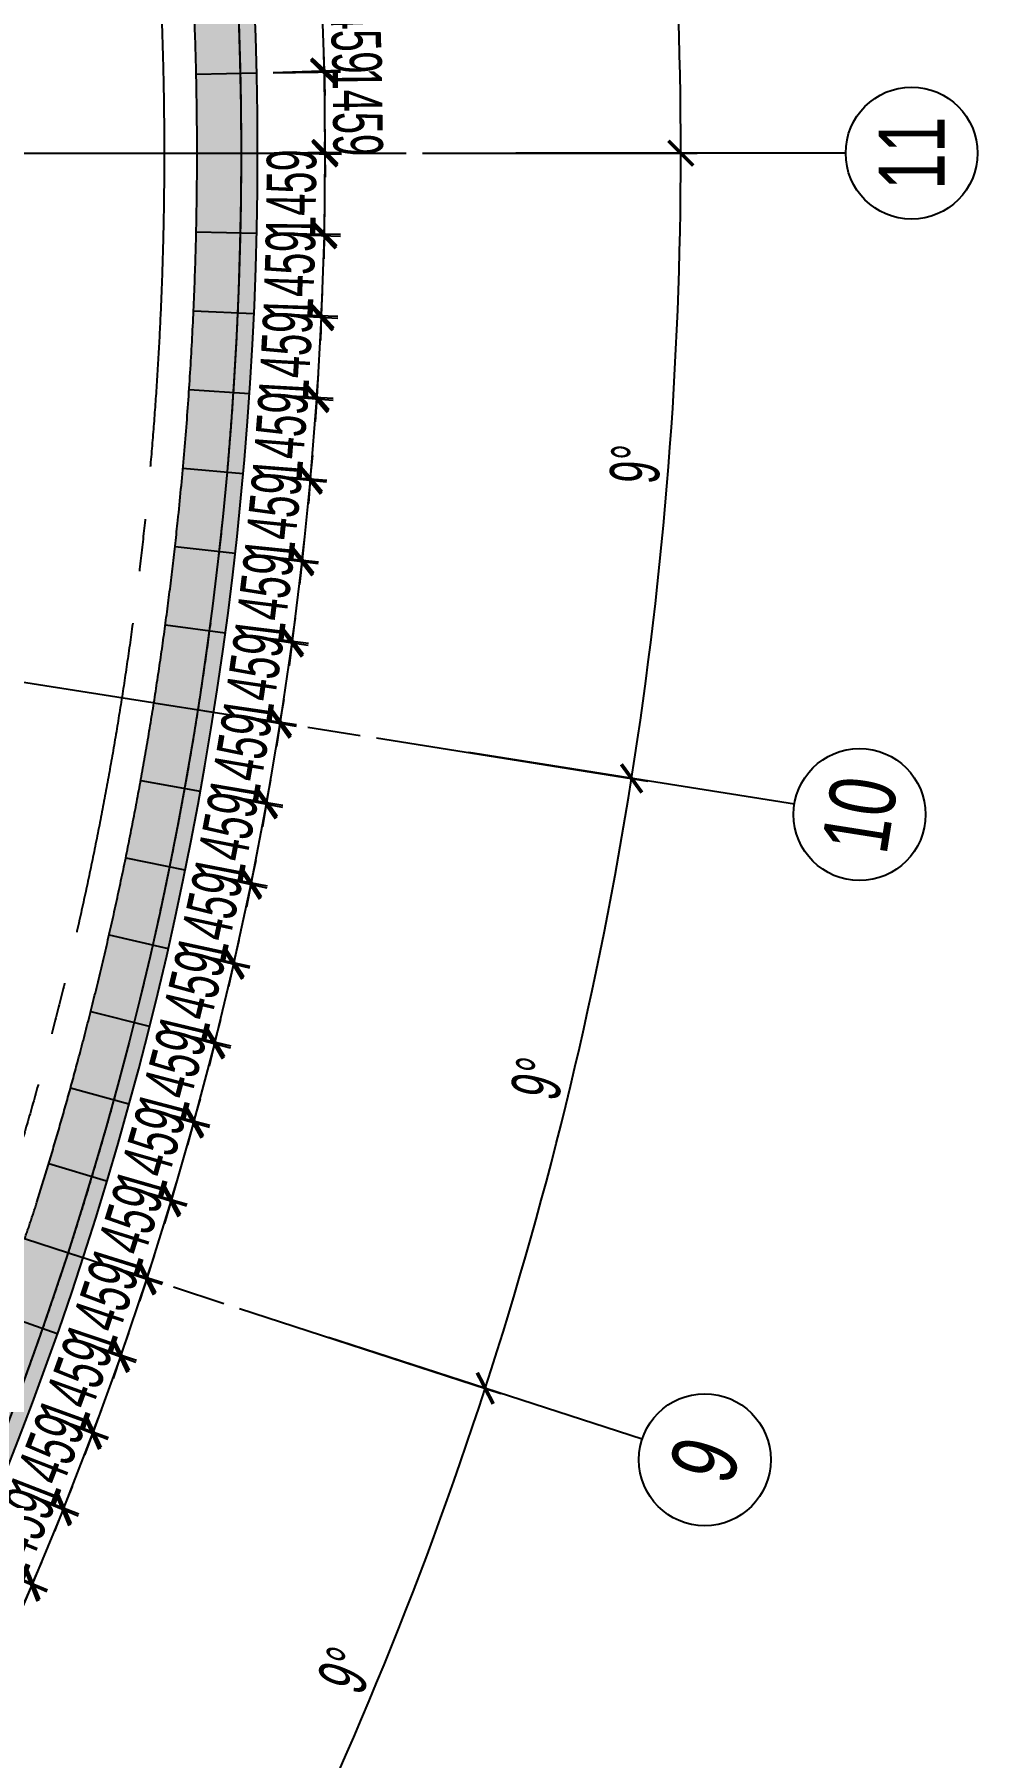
# Model space of a CAD drawing. Extents: x 104132 to 3338343, y -1228862 to 1409848.
# Drawn here: x 1563927 to 1581088, y 67547 to 98885 of the extents above; entities that cross this region are included whole.
import ezdxf
from ezdxf.enums import TextEntityAlignment as Align

# ---------------------------------------------------------------- set-up
doc = ezdxf.new("R2010")
doc.units = 0
for name, pattern in [('CENTER', [50.8, 31.75, -6.35, 6.35, -6.35]), ('CENTER2', [28.575, 19.05, -3.175, 3.175, -3.175]), ('HIDDEN', [9.525, 6.35, -3.175])]:
    doc.linetypes.add(name, pattern=pattern)
doc.layers.get('0').update_dxf_attribs({"color": 8})
doc.layers.get('Defpoints').update_dxf_attribs({"color": 8})
for name, color, linetype in [('#幕墙线-平面', 8, 'Continuous'), ('#标注', 8, 'Continuous'), ('#虚线', 8, 'HIDDEN'), ('#轴线', 8, 'CENTER2'), ('A-FLOR-UNDR', 8, 'Continuous'), ('DOTE', 8, 'CENTER'), ('IEL-FINE', 8, 'Continuous')]:
    doc.layers.add(name, color=color, linetype=linetype)
doc.styles.add('JHZX', font='jrs.shx', dxfattribs={"width": 0.6, "bigfont": 'jhz.shx'})
doc.dimstyles.new('JZBZ-300', dxfattribs={"dimscale": 300, "dimtxt": 3, "dimasz": 1.5, "dimexe": 1, "dimexo": 1, "dimgap": 0.5, "dimtad": 1, "dimdec": 0, "dimdsep": 46, "dimtxsty": 'JHZX', "dimblk1": 'ARCHTICK', "dimblk2": 'ARCHTICK', "dimsah": 1, "dimcen": 0, "dimclrd": 1, "dimclre": 1, "dimclrt": 2, "dimadec": 3, "dimazin": 2, "dimtfac": 1, "dimtdec": 0, "dimtix": 1, "dimtmove": 0, "dimatfit": 3, "dimfxl": 1, "dimtolj": 1, "dimlwd": -1, "dimlwe": -1, "dimarcsym": 1})

# ---------------------------------------------------------------- blocks, each defined once
blk = doc.blocks.new('_ARCHTICK')
at = {"color": 0, "linetype": 'ByBlock', "const_width": 0.15}
blk.add_lwpolyline([(-0.5, -0.5), (0.5, 0.5)], dxfattribs=at)
blk = doc.blocks.new('*D12')
at = {"layer": '#标注', "color": 1, "ltscale": 300, "transparency": 16777216}
for p, q in [((636140, -168359), (640895, -169904)), ((632056, -178217), (636511, -180487))]:
    blk.add_line(p, q, dxfattribs=at)
blk.add_arc((571468, -147346), 72700, 333, 342, dxfattribs=at)
at = {"layer": 'Defpoints', "color": 0, "ltscale": 300, "transparency": 16777216}
for p in [(571468, -147346), (635854, -168266), (637883, -176916), (631789, -178081)]:
    blk.add_point(p, dxfattribs=at)
at = {"layer": '#标注', "color": 1, "ltscale": 300, "transparency": 16777216, "xscale": 450, "yscale": 450, "zscale": 450}
for p, rotation in [((640610, -169811), 72.00000000000054), ((636244, -180351), 243.0000000000004)]:
    blk.add_blockref('_ARCHTICK', p, dxfattribs=dict(at, rotation=rotation))
at = {"layer": '#标注', "color": 2, "ltscale": 300, "transparency": 16777216, "insert": (638080, -174937), "char_height": 900, "attachment_point": 5, "rotation": 67.5, "style": 'JHZX'}
blk.add_mtext('\\A1;9°', dxfattribs=at)
blk = doc.blocks.new('*D13')
at = {"layer": '#标注', "color": 1, "ltscale": 300, "transparency": 16777216}
for p, q in [((638631, -157983), (643569, -158766)), ((636140, -168359), (640895, -169904))]:
    blk.add_line(p, q, dxfattribs=at)
blk.add_arc((571468, -147346), 72700, 342, 351, dxfattribs=at)
at = {"layer": 'Defpoints', "color": 0, "ltscale": 300, "transparency": 16777216}
for p in [(571468, -147346), (638334, -157937), (641691, -166162), (635854, -168266)]:
    blk.add_point(p, dxfattribs=at)
at = {"layer": '#标注', "color": 1, "ltscale": 300, "transparency": 16777216, "xscale": 450, "yscale": 450, "zscale": 450}
for p, rotation in [((643273, -158719), 81.00000000000004), ((640610, -169811), 252.0000000000002)]:
    blk.add_blockref('_ARCHTICK', p, dxfattribs=dict(at, rotation=rotation))
at = {"layer": '#标注', "color": 2, "ltscale": 300, "transparency": 16777216, "insert": (641576, -164177), "char_height": 900, "attachment_point": 5, "rotation": 76.5, "style": 'JHZX'}
blk.add_mtext('\\A1;9°', dxfattribs=at)
blk = doc.blocks.new('*D14')
at = {"layer": '#标注', "color": 1, "ltscale": 300, "transparency": 16777216}
for p, q in [((639468, -147346), (644468, -147346)), ((638631, -157983), (643569, -158766))]:
    blk.add_line(p, q, dxfattribs=at)
blk.add_arc((571468, -147346), 72700, 351, 0, dxfattribs=at)
at = {"layer": 'Defpoints', "color": 0, "ltscale": 300, "transparency": 16777216}
for p in [(571468, -147346), (639168, -147346), (643770, -154945), (638334, -157937)]:
    blk.add_point(p, dxfattribs=at)
at = {"layer": '#标注', "color": 1, "ltscale": 300, "transparency": 16777216, "xscale": 450, "yscale": 450, "zscale": 450}
for p, rotation in [((644168, -147346), 90), ((643273, -158719), 261.0000000000002)]:
    blk.add_blockref('_ARCHTICK', p, dxfattribs=dict(at, rotation=rotation))
at = {"layer": '#标注', "color": 2, "ltscale": 300, "transparency": 16777216, "insert": (643346, -153003), "char_height": 900, "attachment_point": 5, "rotation": 85.5, "style": 'JHZX'}
blk.add_mtext('\\A1;9°', dxfattribs=at)
blk = doc.blocks.new('*D15')
at = {"layer": '#标注', "color": 1, "ltscale": 300, "transparency": 16777216}
for p, q in [((638631, -136708), (643569, -135926)), ((639468, -147346), (644468, -147346))]:
    blk.add_line(p, q, dxfattribs=at)
blk.add_arc((571468, -147346), 72700, 360, 9, dxfattribs=at)
at = {"layer": 'Defpoints', "color": 0, "ltscale": 300, "transparency": 16777216}
for p in [(638334, -136755), (644068, -143541), (571468, -147346), (639168, -147346)]:
    blk.add_point(p, dxfattribs=at)
at = {"layer": '#标注', "color": 1, "ltscale": 300, "transparency": 16777216, "xscale": 450, "yscale": 450, "zscale": 450}
for p, rotation in [((643273, -135973), 99.00000000000026), ((644168, -147346), 269.9999999999998)]:
    blk.add_blockref('_ARCHTICK', p, dxfattribs=dict(at, rotation=rotation))
at = {"layer": '#标注', "color": 2, "ltscale": 300, "transparency": 16777216, "insert": (644542, -141595), "char_height": 900, "attachment_point": 5, "rotation": 274.5, "style": 'JHZX'}
blk.add_mtext('\\A1;9°', dxfattribs=at)
blk = doc.blocks.new('*U1046')
blk.add_line((0, -20), (0, 0))
blk.add_circle((0, -24), 4)
at = {"style": 'JHZX', "width": 0.75}
blk.add_attdef('AXES', text='', height=4, dxfattribs=at).set_placement((0, -24), align=Align.MIDDLE_CENTER)
blk = doc.blocks.new('JHEG')
at = {"layer": 'IEL-FINE', "ltscale": 300}
h = blk.add_hatch(dxfattribs=at)
h.set_pattern_fill('DOTS', color=256, scale=500)
h.set_pattern_definition([(0, (580162.5, -365125.2), (396.875, 793.75), [0, -793.75])])
edge = h.paths.add_edge_path()
edge.add_arc((645162, -300125), 63900, 342.64631, 381)
edge.add_arc((645162, -300125), 63900, 21, 50.7561)
edge.add_arc((645162, -300125), 63900, 50.7561, 79.71429)
edge.add_arc((645162, -300125), 63900, 79.71429, 120.59457)
edge.add_arc((645162, -300125), 63900, 120.59457, 128.0927)
edge.add_arc((645162, -300125), 63900, 128.0927, 128.52059)
edge.add_arc((607732, -253104), 3800, 128.5206, 304.9823)
edge.add_arc((632729, -288827), 39800, 74.6112, 124.9823, ccw=False)
edge.add_arc((637241, -272436), 22800, -28.017, 74.6112, ccw=False)
edge.add_arc((672553, -291225), 17200, 151.983, 245.4315)
edge.add_arc((654882, -329878), 25300, 22.1323, 65.4315, ccw=False)
edge.add_arc((692028, -314770), 14800, 202.1323, 342.6463)
edge = h.paths.add_edge_path()
edge.add_line((585393, -325672), (634762, -304571))
edge.add_line((634762, -304571), (696381, -340146))
edge.add_arc((645162, -300125), 65000, 321.99666, 563.14286)
edge = h.paths.add_edge_path()
edge.add_line((593853, -322056), (634762, -304571))
edge.add_line((634762, -304571), (688322, -335493))
edge.add_arc((645162, -300125), 55800, 320.6662, 328.1625)
edge.add_arc((692028, -314770), 14800, 202.1323, 272.0898, ccw=False)
edge.add_arc((654882, -329878), 25300, 22.1323, 65.4315)
edge.add_arc((672553, -291225), 17200, 151.983, 245.4315, ccw=False)
edge.add_arc((637241, -272436), 22800, 331.983, 434.6112)
edge.add_arc((632729, -288827), 39800, 74.6112, 116.6062)
edge.add_arc((645162, -300125), 55800, 122.8373, 203.1429)
at = {"layer": '#幕墙线-平面', "ltscale": 300}
for points in [[(709046, -298691), (710146, -298667)], [(709062, -300125), (710162, -300125)], [(709046, -301559), (710146, -301584)], [(708998, -302992), (710097, -303041)], [(708918, -304424), (710015, -304498)], [(708805, -305853), (709901, -305952)], [(708661, -307280), (709754, -307403)], [(708484, -308703), (709574, -308850)], [(708276, -310121), (709362, -310293)], [(708036, -311535), (709118, -311731)], [(707764, -312943), (708841, -313163)], [(707460, -314344), (708533, -314589)], [(707126, -315739), (708192, -316007)], [(706760, -317125), (707820, -317418)], [(706363, -318503), (707416, -318819)], [(705922, -319867), (706981, -320211)], [(705363, -321190), (706515, -321593)]]:
    blk.add_lwpolyline(points, dxfattribs=at)
at = {"layer": '#虚线', "ltscale": 3000}
blk.add_lwpolyline([(705935, -280379, -0.013091), (706885, -283587, -0.012872), (707654, -286785, -0.007823), (708041, -288746, -0.071055), (708712, -306805, -0.013091), (708276, -310121, -0.013091), (707666, -313411, -0.013091), (706885, -316664, -0.01027), (706154, -319185, -0.012249), (705921, -319871, -0.057237)], format="xyb", dxfattribs=at)
at = {"layer": 'A-FLOR-UNDR', "ltscale": 5}
blk.add_arc((645162, -300125), 65000, 322.26362, 203.56739, dxfattribs=at)
blk = doc.blocks.new('*D360')
at = {"layer": '#标注', "color": 1, "ltscale": 300, "transparency": 16777216}
for p, q in [((711322, -297168), (711306, -296718)), ((710397, -297199), (711621, -297158)), ((711322, -297168), (711371, -298625)), ((710446, -298657), (711671, -298615)), ((711371, -298625), (711386, -299075))]:
    blk.add_line(p, q, dxfattribs=at)
at = {"layer": 'Defpoints', "color": 0, "ltscale": 300, "transparency": 16777216}
for p in [(710097, -297209), (711371, -298625), (710146, -298667)]:
    blk.add_point(p, dxfattribs=at)
at = {"layer": '#标注', "color": 1, "ltscale": 300, "transparency": 16777216, "xscale": 450, "yscale": 450, "zscale": 450}
for p, rotation in [((711322, -297168), 271.9285714286083), ((711371, -298625), 91.92857142860835)]:
    blk.add_blockref('_ARCHTICK', p, dxfattribs=dict(at, rotation=rotation))
at = {"layer": '#标注', "color": 2, "ltscale": 300, "transparency": 16777216, "insert": (711946, -297876), "char_height": 900, "attachment_point": 5, "rotation": 271.9286, "style": 'JHZX'}
blk.add_mtext('\\A1;1459', dxfattribs=at)
blk = doc.blocks.new('*D361')
at = {"layer": '#标注', "color": 1, "ltscale": 300, "transparency": 16777216}
for p, q in [((711371, -298653), (711366, -298203)), ((710446, -298663), (711671, -298650)), ((711371, -298653), (711388, -300111)), ((710462, -300122), (711688, -300108)), ((711388, -300111), (711393, -300561))]:
    blk.add_line(p, q, dxfattribs=at)
at = {"layer": 'Defpoints', "color": 0, "ltscale": 300, "transparency": 16777216}
for p in [(710146, -298667), (710162, -300125), (711388, -300111)]:
    blk.add_point(p, dxfattribs=at)
at = {"layer": '#标注', "color": 1, "ltscale": 300, "transparency": 16777216, "xscale": 450, "yscale": 450, "zscale": 450}
for p, rotation in [((711371, -298653), 270.6428571428971), ((711388, -300111), 90.64285714289707)]:
    blk.add_blockref('_ARCHTICK', p, dxfattribs=dict(at, rotation=rotation))
at = {"layer": '#标注', "color": 2, "ltscale": 300, "transparency": 16777216, "insert": (711979, -299375), "char_height": 900, "attachment_point": 5, "rotation": 270.6429, "style": 'JHZX'}
blk.add_mtext('\\A1;1459', dxfattribs=at)
blk = doc.blocks.new('*D362')
at = {"layer": '#标注', "color": 1, "ltscale": 300, "transparency": 16777216}
for p, q in [((711388, -300139), (711393, -299689)), ((710462, -300129), (711688, -300142)), ((711388, -300139), (711371, -301597)), ((710446, -301587), (711671, -301601)), ((711371, -301597), (711366, -302047))]:
    blk.add_line(p, q, dxfattribs=at)
at = {"layer": 'Defpoints', "color": 0, "ltscale": 300, "transparency": 16777216}
for p in [(710162, -300125), (710146, -301584), (711371, -301597)]:
    blk.add_point(p, dxfattribs=at)
at = {"layer": '#标注', "color": 1, "ltscale": 300, "transparency": 16777216, "xscale": 450, "yscale": 450, "zscale": 450}
for p, rotation in [((711388, -300139), 269.3571428571852), ((711371, -301597), 89.35714285718522)]:
    blk.add_blockref('_ARCHTICK', p, dxfattribs=dict(at, rotation=rotation))
at = {"layer": '#标注', "color": 2, "ltscale": 300, "transparency": 16777216, "insert": (710780, -300861), "char_height": 900, "attachment_point": 5, "rotation": 89.3571, "style": 'JHZX'}
blk.add_mtext('\\A1;1459', dxfattribs=at)
blk = doc.blocks.new('*D363')
at = {"layer": '#标注', "color": 1, "ltscale": 300, "transparency": 16777216}
for p, q in [((711371, -301625), (711386, -301175)), ((710446, -301594), (711671, -301635)), ((711371, -301625), (711322, -303083)), ((710397, -303051), (711621, -303093)), ((711322, -303083), (711306, -303532))]:
    blk.add_line(p, q, dxfattribs=at)
at = {"layer": 'Defpoints', "color": 0, "ltscale": 300, "transparency": 16777216}
for p in [(710146, -301584), (710097, -303041), (711322, -303083)]:
    blk.add_point(p, dxfattribs=at)
at = {"layer": '#标注', "color": 1, "ltscale": 300, "transparency": 16777216, "xscale": 450, "yscale": 450, "zscale": 450}
for p, rotation in [((711371, -301625), 268.0714285714649), ((711322, -303083), 88.07142857146488)]:
    blk.add_blockref('_ARCHTICK', p, dxfattribs=dict(at, rotation=rotation))
at = {"layer": '#标注', "color": 2, "ltscale": 300, "transparency": 16777216, "insert": (710747, -302334), "char_height": 900, "attachment_point": 5, "rotation": 88.0714, "style": 'JHZX'}
blk.add_mtext('\\A1;1459', dxfattribs=at)
blk = doc.blocks.new('*D364')
at = {"layer": '#标注', "color": 1, "ltscale": 300, "transparency": 16777216}
for p, q in [((711320, -303110), (711346, -302661)), ((710397, -303058), (711620, -303127)), ((711320, -303110), (711239, -304566)), ((710315, -304514), (711538, -304583)), ((711239, -304566), (711213, -305016))]:
    blk.add_line(p, q, dxfattribs=at)
at = {"layer": 'Defpoints', "color": 0, "ltscale": 300, "transparency": 16777216}
for p in [(710097, -303041), (710015, -304498), (711239, -304566)]:
    blk.add_point(p, dxfattribs=at)
at = {"layer": '#标注', "color": 1, "ltscale": 300, "transparency": 16777216, "xscale": 450, "yscale": 450, "zscale": 450}
for p, rotation in [((711320, -303110), 266.7857142857553), ((711239, -304566), 86.78571428575532)]:
    blk.add_blockref('_ARCHTICK', p, dxfattribs=dict(at, rotation=rotation))
at = {"layer": '#标注', "color": 2, "ltscale": 300, "transparency": 16777216, "insert": (710680, -303805), "char_height": 900, "attachment_point": 5, "rotation": 86.7857, "style": 'JHZX'}
blk.add_mtext('\\A1;1459', dxfattribs=at)
blk = doc.blocks.new('*D365')
at = {"layer": '#标注', "color": 1, "ltscale": 300, "transparency": 16777216}
for p, q in [((711237, -304594), (711272, -304145)), ((710314, -304521), (711536, -304617)), ((711237, -304594), (711122, -306048)), ((710200, -305975), (711421, -306071)), ((711122, -306048), (711087, -306496))]:
    blk.add_line(p, q, dxfattribs=at)
at = {"layer": 'Defpoints', "color": 0, "ltscale": 300, "transparency": 16777216}
for p in [(710015, -304498), (709901, -305952), (711122, -306048)]:
    blk.add_point(p, dxfattribs=at)
at = {"layer": '#标注', "color": 1, "ltscale": 300, "transparency": 16777216, "xscale": 450, "yscale": 450, "zscale": 450}
for p, rotation in [((711237, -304594), 265.5000000000433), ((711122, -306048), 85.50000000004333)]:
    blk.add_blockref('_ARCHTICK', p, dxfattribs=dict(at, rotation=rotation))
at = {"layer": '#标注', "color": 2, "ltscale": 300, "transparency": 16777216, "insert": (710581, -305274), "char_height": 900, "attachment_point": 5, "rotation": 85.5, "style": 'JHZX'}
blk.add_mtext('\\A1;1459', dxfattribs=at)
blk = doc.blocks.new('*D366')
at = {"layer": '#标注', "color": 1, "ltscale": 300, "transparency": 16777216}
for p, q in [((711120, -306075), (711165, -305628)), ((710199, -305982), (711418, -306105)), ((711120, -306075), (710973, -307526)), ((710052, -307433), (711271, -307557)), ((710973, -307526), (710927, -307974))]:
    blk.add_line(p, q, dxfattribs=at)
at = {"layer": 'Defpoints', "color": 0, "ltscale": 300, "transparency": 16777216}
for p in [(709901, -305952), (709754, -307403), (710973, -307526)]:
    blk.add_point(p, dxfattribs=at)
at = {"layer": '#标注', "color": 1, "ltscale": 300, "transparency": 16777216, "xscale": 450, "yscale": 450, "zscale": 450}
for p, rotation in [((711120, -306075), 264.2142857143265), ((710973, -307526), 84.2142857143265)]:
    blk.add_blockref('_ARCHTICK', p, dxfattribs=dict(at, rotation=rotation))
at = {"layer": '#标注', "color": 2, "ltscale": 300, "transparency": 16777216, "insert": (710449, -306740), "char_height": 900, "attachment_point": 5, "rotation": 84.2143, "style": 'JHZX'}
blk.add_mtext('\\A1;1459', dxfattribs=at)
blk = doc.blocks.new('*D367')
at = {"layer": '#标注', "color": 1, "ltscale": 300, "transparency": 16777216}
for p, q in [((710970, -307554), (711025, -307107)), ((710051, -307440), (711267, -307591)), ((710970, -307554), (710790, -309001)), ((709872, -308887), (711088, -309038)), ((710790, -309001), (710735, -309448))]:
    blk.add_line(p, q, dxfattribs=at)
at = {"layer": 'Defpoints', "color": 0, "ltscale": 300, "transparency": 16777216}
for p in [(709754, -307403), (709574, -308850), (710790, -309001)]:
    blk.add_point(p, dxfattribs=at)
at = {"layer": '#标注', "color": 1, "ltscale": 300, "transparency": 16777216, "xscale": 450, "yscale": 450, "zscale": 450}
for p, rotation in [((710970, -307554), 262.9285714286135), ((710790, -309001), 82.92857142861354)]:
    blk.add_blockref('_ARCHTICK', p, dxfattribs=dict(at, rotation=rotation))
at = {"layer": '#标注', "color": 2, "ltscale": 300, "transparency": 16777216, "insert": (710285, -308204), "char_height": 900, "attachment_point": 5, "rotation": 82.9286, "style": 'JHZX'}
blk.add_mtext('\\A1;1459', dxfattribs=at)
blk = doc.blocks.new('*D368')
at = {"layer": '#标注', "color": 1, "ltscale": 300, "transparency": 16777216}
for p, q in [((710786, -309028), (710852, -308583)), ((709871, -308894), (711083, -309072)), ((710786, -309028), (710574, -310471)), ((709659, -310337), (710871, -310515)), ((710574, -310471), (710509, -310917))]:
    blk.add_line(p, q, dxfattribs=at)
at = {"layer": 'Defpoints', "color": 0, "ltscale": 300, "transparency": 16777216}
for p in [(709574, -308850), (709362, -310293), (710574, -310471)]:
    blk.add_point(p, dxfattribs=at)
at = {"layer": '#标注', "color": 1, "ltscale": 300, "transparency": 16777216, "xscale": 450, "yscale": 450, "zscale": 450}
for p, rotation in [((710786, -309028), 261.6428571429025), ((710574, -310471), 81.64285714290251)]:
    blk.add_blockref('_ARCHTICK', p, dxfattribs=dict(at, rotation=rotation))
at = {"layer": '#标注', "color": 2, "ltscale": 300, "transparency": 16777216, "insert": (710087, -309663), "char_height": 900, "attachment_point": 5, "rotation": 81.6429, "style": 'JHZX'}
blk.add_mtext('\\A1;1459', dxfattribs=at)
blk = doc.blocks.new('*D369')
at = {"layer": '#标注', "color": 1, "ltscale": 300, "transparency": 16777216}
for p, q in [((710570, -310499), (710646, -310055)), ((709658, -310344), (710866, -310549)), ((710570, -310499), (710326, -311937)), ((709414, -311782), (710622, -311987)), ((710326, -311937), (710250, -312380))]:
    blk.add_line(p, q, dxfattribs=at)
at = {"layer": 'Defpoints', "color": 0, "ltscale": 300, "transparency": 16777216}
for p in [(709362, -310293), (709118, -311731), (710326, -311937)]:
    blk.add_point(p, dxfattribs=at)
at = {"layer": '#标注', "color": 1, "ltscale": 300, "transparency": 16777216, "xscale": 450, "yscale": 450, "zscale": 450}
for p, rotation in [((710570, -310499), 260.3571428571888), ((710326, -311937), 80.35714285718883)]:
    blk.add_blockref('_ARCHTICK', p, dxfattribs=dict(at, rotation=rotation))
at = {"layer": '#标注', "color": 2, "ltscale": 300, "transparency": 16777216, "insert": (709857, -311117), "char_height": 900, "attachment_point": 5, "rotation": 80.3571, "style": 'JHZX'}
blk.add_mtext('\\A1;1459', dxfattribs=at)
blk = doc.blocks.new('*D370')
at = {"layer": '#标注', "color": 1, "ltscale": 300, "transparency": 16777216}
for p, q in [((709412, -311788), (710616, -312021)), ((710321, -311964), (710406, -311522)), ((710321, -311964), (710044, -313396)), ((709136, -313220), (710339, -313453)), ((710044, -313396), (709959, -313838))]:
    blk.add_line(p, q, dxfattribs=at)
at = {"layer": 'Defpoints', "color": 0, "ltscale": 300, "transparency": 16777216}
for p in [(709118, -311731), (708841, -313163), (710044, -313396)]:
    blk.add_point(p, dxfattribs=at)
at = {"layer": '#标注', "color": 1, "ltscale": 300, "transparency": 16777216, "xscale": 450, "yscale": 450, "zscale": 450}
for p, rotation in [((710321, -311964), 259.0714285714734), ((710044, -313396), 79.07142857147338)]:
    blk.add_blockref('_ARCHTICK', p, dxfattribs=dict(at, rotation=rotation))
at = {"layer": '#标注', "color": 2, "ltscale": 300, "transparency": 16777216, "insert": (709594, -312566), "char_height": 900, "attachment_point": 5, "rotation": 79.0714, "style": 'JHZX'}
blk.add_mtext('\\A1;1459', dxfattribs=at)
blk = doc.blocks.new('*D371')
at = {"layer": '#标注', "color": 1, "ltscale": 300, "transparency": 16777216}
for p, q in [((710039, -313423), (710134, -312983)), ((709135, -313227), (710332, -313486)), ((710039, -313423), (709730, -314848)), ((708826, -314653), (710024, -314912)), ((709730, -314848), (709635, -315288))]:
    blk.add_line(p, q, dxfattribs=at)
at = {"layer": 'Defpoints', "color": 0, "ltscale": 300, "transparency": 16777216}
for p in [(708841, -313163), (708533, -314589), (709730, -314848)]:
    blk.add_point(p, dxfattribs=at)
at = {"layer": '#标注', "color": 1, "ltscale": 300, "transparency": 16777216, "xscale": 450, "yscale": 450, "zscale": 450}
for p, rotation in [((710039, -313423), 257.7857142857592), ((709730, -314848), 77.7857142857592)]:
    blk.add_blockref('_ARCHTICK', p, dxfattribs=dict(at, rotation=rotation))
at = {"layer": '#标注', "color": 2, "ltscale": 300, "transparency": 16777216, "insert": (709298, -314009), "char_height": 900, "attachment_point": 5, "rotation": 77.7857, "style": 'JHZX'}
blk.add_mtext('\\A1;1459', dxfattribs=at)
blk = doc.blocks.new('*D372')
at = {"layer": '#标注', "color": 1, "ltscale": 300, "transparency": 16777216}
for p, q in [((709724, -314875), (709829, -314438)), ((708825, -314659), (710016, -314945)), ((709724, -314875), (709384, -316293)), ((708484, -316077), (709675, -316363)), ((709384, -316293), (709279, -316731))]:
    blk.add_line(p, q, dxfattribs=at)
at = {"layer": 'Defpoints', "color": 0, "ltscale": 300, "transparency": 16777216}
for p in [(708533, -314589), (708192, -316007), (709384, -316293)]:
    blk.add_point(p, dxfattribs=at)
at = {"layer": '#标注', "color": 1, "ltscale": 300, "transparency": 16777216, "xscale": 450, "yscale": 450, "zscale": 450}
for p, rotation in [((709724, -314875), 256.500000000049), ((709384, -316293), 76.50000000004903)]:
    blk.add_blockref('_ARCHTICK', p, dxfattribs=dict(at, rotation=rotation))
at = {"layer": '#标注', "color": 2, "ltscale": 300, "transparency": 16777216, "insert": (708971, -315444), "char_height": 900, "attachment_point": 5, "rotation": 76.5, "style": 'JHZX'}
blk.add_mtext('\\A1;1459', dxfattribs=at)
blk = doc.blocks.new('*D373')
at = {"layer": '#标注', "color": 1, "ltscale": 300, "transparency": 16777216}
for p, q in [((709377, -316320), (709492, -315885)), ((708482, -316084), (709667, -316397)), ((709377, -316320), (709005, -317730)), ((708110, -317494), (709295, -317807)), ((709005, -317730), (708890, -318165))]:
    blk.add_line(p, q, dxfattribs=at)
at = {"layer": 'Defpoints', "color": 0, "ltscale": 300, "transparency": 16777216}
for p in [(708192, -316007), (707820, -317418), (709005, -317730)]:
    blk.add_point(p, dxfattribs=at)
at = {"layer": '#标注', "color": 1, "ltscale": 300, "transparency": 16777216, "xscale": 450, "yscale": 450, "zscale": 450}
for p, rotation in [((709377, -316320), 255.2142857143331), ((709005, -317730), 75.21428571433312)]:
    blk.add_blockref('_ARCHTICK', p, dxfattribs=dict(at, rotation=rotation))
at = {"layer": '#标注', "color": 2, "ltscale": 300, "transparency": 16777216, "insert": (708611, -316872), "char_height": 900, "attachment_point": 5, "rotation": 75.2143, "style": 'JHZX'}
blk.add_mtext('\\A1;1459', dxfattribs=at)
blk = doc.blocks.new('*D374')
at = {"layer": '#标注', "color": 1, "ltscale": 300, "transparency": 16777216}
for p, q in [((708997, -317757), (709122, -317324)), ((708108, -317501), (709286, -317840)), ((708997, -317757), (708594, -319158)), ((707705, -318902), (708882, -319241)), ((708594, -319158), (708469, -319591))]:
    blk.add_line(p, q, dxfattribs=at)
at = {"layer": 'Defpoints', "color": 0, "ltscale": 300, "transparency": 16777216}
for p in [(707820, -317418), (707416, -318819), (708594, -319158)]:
    blk.add_point(p, dxfattribs=at)
at = {"layer": '#标注', "color": 1, "ltscale": 300, "transparency": 16777216, "xscale": 450, "yscale": 450, "zscale": 450}
for p, rotation in [((708997, -317757), 253.9285714286198), ((708594, -319158), 73.9285714286198)]:
    blk.add_blockref('_ARCHTICK', p, dxfattribs=dict(at, rotation=rotation))
at = {"layer": '#标注', "color": 2, "ltscale": 300, "transparency": 16777216, "insert": (708219, -318291), "char_height": 900, "attachment_point": 5, "rotation": 73.9286, "style": 'JHZX'}
blk.add_mtext('\\A1;1459', dxfattribs=at)
blk = doc.blocks.new('*D375')
at = {"layer": '#标注', "color": 1, "ltscale": 300, "transparency": 16777216}
for p, q in [((707703, -318909), (708872, -319274)), ((708586, -319185), (708720, -318755)), ((708586, -319185), (708151, -320577)), ((707267, -320301), (708437, -320666)), ((708151, -320577), (708016, -321006))]:
    blk.add_line(p, q, dxfattribs=at)
at = {"layer": 'Defpoints', "color": 0, "ltscale": 300, "transparency": 16777216}
for p in [(707416, -318819), (706981, -320211), (708151, -320577)]:
    blk.add_point(p, dxfattribs=at)
at = {"layer": '#标注', "color": 1, "ltscale": 300, "transparency": 16777216, "xscale": 450, "yscale": 450, "zscale": 450}
for p, rotation in [((708586, -319185), 252.6428571429038), ((708151, -320577), 72.64285714290374)]:
    blk.add_blockref('_ARCHTICK', p, dxfattribs=dict(at, rotation=rotation))
at = {"layer": '#标注', "color": 2, "ltscale": 300, "transparency": 16777216, "insert": (707796, -319702), "char_height": 900, "attachment_point": 5, "rotation": 72.6429, "style": 'JHZX'}
blk.add_mtext('\\A1;1459', dxfattribs=at)
blk = doc.blocks.new('*D376')
at = {"layer": '#标注', "color": 1, "ltscale": 300, "transparency": 16777216}
for p, q in [((708142, -320603), (708286, -320177)), ((707265, -320307), (708426, -320699)), ((708142, -320603), (707676, -321985)), ((706799, -321689), (707960, -322081)), ((707676, -321985), (707532, -322411))]:
    blk.add_line(p, q, dxfattribs=at)
at = {"layer": 'Defpoints', "color": 0, "ltscale": 300, "transparency": 16777216}
for p in [(706981, -320211), (706515, -321593), (707676, -321985)]:
    blk.add_point(p, dxfattribs=at)
at = {"layer": '#标注', "color": 1, "ltscale": 300, "transparency": 16777216, "xscale": 450, "yscale": 450, "zscale": 450}
for p, rotation in [((708142, -320603), 251.3571428571916), ((707676, -321985), 71.35714285719163)]:
    blk.add_blockref('_ARCHTICK', p, dxfattribs=dict(at, rotation=rotation))
at = {"layer": '#标注', "color": 2, "ltscale": 300, "transparency": 16777216, "insert": (707341, -321102), "char_height": 900, "attachment_point": 5, "rotation": 71.3571, "style": 'JHZX'}
blk.add_mtext('\\A1;1459', dxfattribs=at)
blk = doc.blocks.new('*D377')
at = {"layer": '#标注', "color": 1, "ltscale": 300, "transparency": 16777216}
for p, q in [((706797, -321696), (707949, -322113)), ((707667, -322011), (707820, -321588)), ((707667, -322011), (707170, -323382)), ((706300, -323067), (707452, -323484)), ((707170, -323382), (707016, -323805))]:
    blk.add_line(p, q, dxfattribs=at)
at = {"layer": 'Defpoints', "color": 0, "ltscale": 300, "transparency": 16777216}
for p in [(706515, -321593), (706018, -322965), (707170, -323382)]:
    blk.add_point(p, dxfattribs=at)
at = {"layer": '#标注', "color": 1, "ltscale": 300, "transparency": 16777216, "xscale": 450, "yscale": 450, "zscale": 450}
for p, rotation in [((707667, -322011), 250.0714285714791), ((707170, -323382), 70.07142857147907)]:
    blk.add_blockref('_ARCHTICK', p, dxfattribs=dict(at, rotation=rotation))
at = {"layer": '#标注', "color": 2, "ltscale": 300, "transparency": 16777216, "insert": (706854, -322492), "char_height": 900, "attachment_point": 5, "rotation": 70.0714, "style": 'JHZX'}
blk.add_mtext('\\A1;1459', dxfattribs=at)
blk = doc.blocks.new('*D378')
at = {"layer": '#标注', "color": 1, "ltscale": 300, "transparency": 16777216}
for p, q in [((706297, -323073), (707440, -323516)), ((707160, -323408), (707323, -322988)), ((707160, -323408), (706632, -324768)), ((705770, -324433), (706912, -324876)), ((706632, -324768), (706469, -325187))]:
    blk.add_line(p, q, dxfattribs=at)
at = {"layer": 'Defpoints', "color": 0, "ltscale": 300, "transparency": 16777216}
for p in [(706018, -322965), (705490, -324324), (706632, -324768)]:
    blk.add_point(p, dxfattribs=at)
at = {"layer": '#标注', "color": 1, "ltscale": 300, "transparency": 16777216, "xscale": 450, "yscale": 450, "zscale": 450}
for p, rotation in [((707160, -323408), 248.7857142857563), ((706632, -324768), 68.78571428575628)]:
    blk.add_blockref('_ARCHTICK', p, dxfattribs=dict(at, rotation=rotation))
at = {"layer": '#标注', "color": 2, "ltscale": 300, "transparency": 16777216, "insert": (706337, -323871), "char_height": 900, "attachment_point": 5, "rotation": 68.7857, "style": 'JHZX'}
blk.add_mtext('\\A1;1459', dxfattribs=at)
blk = doc.blocks.new('*D379')
at = {"layer": '#标注', "color": 1, "ltscale": 300, "transparency": 16777216}
for p, q in [((705767, -324439), (706899, -324908)), ((706622, -324793), (706794, -324377)), ((706622, -324793), (706064, -326141)), ((705209, -325787), (706341, -326255)), ((706064, -326141), (705892, -326556))]:
    blk.add_line(p, q, dxfattribs=at)
at = {"layer": 'Defpoints', "color": 0, "ltscale": 300, "transparency": 16777216}
for p in [(705490, -324324), (704932, -325672), (706064, -326141)]:
    blk.add_point(p, dxfattribs=at)
at = {"layer": '#标注', "color": 1, "ltscale": 300, "transparency": 16777216, "xscale": 450, "yscale": 450, "zscale": 450}
for p, rotation in [((706622, -324793), 247.5000000000502), ((706064, -326141), 67.50000000005015)]:
    blk.add_blockref('_ARCHTICK', p, dxfattribs=dict(at, rotation=rotation))
at = {"layer": '#标注', "color": 2, "ltscale": 300, "transparency": 16777216, "insert": (705789, -325237), "char_height": 900, "attachment_point": 5, "rotation": 67.5, "style": 'JHZX'}
blk.add_mtext('\\A1;1459', dxfattribs=at)
blk = doc.blocks.new('*D380')
at = {"layer": '#标注', "color": 1, "ltscale": 300, "transparency": 16777216}
for p, q in [((705206, -325793), (706328, -326287)), ((706053, -326166), (706234, -325754)), ((706053, -326166), (705465, -327501)), ((704618, -327127), (705739, -327622)), ((705465, -327501), (705283, -327912))]:
    blk.add_line(p, q, dxfattribs=at)
at = {"layer": 'Defpoints', "color": 0, "ltscale": 300, "transparency": 16777216}
for p in [(704932, -325672), (704344, -327006), (705465, -327501)]:
    blk.add_point(p, dxfattribs=at)
at = {"layer": '#标注', "color": 1, "ltscale": 300, "transparency": 16777216, "xscale": 450, "yscale": 450, "zscale": 450}
for p, rotation in [((706053, -326166), 246.2142857143347), ((705465, -327501), 66.2142857143347)]:
    blk.add_blockref('_ARCHTICK', p, dxfattribs=dict(at, rotation=rotation))
at = {"layer": '#标注', "color": 2, "ltscale": 300, "transparency": 16777216, "insert": (705210, -326591), "char_height": 900, "attachment_point": 5, "rotation": 66.2143, "style": 'JHZX'}
blk.add_mtext('\\A1;1459', dxfattribs=at)
blk = doc.blocks.new('轴网20240313')
at = {"layer": '#标注', "ltscale": 300}
blk.add_circle((571467.9, -147345.9), 64700, dxfattribs=at)
at = {"layer": '#轴线', "ltscale": 300}
for p, q in [((586767.9, -147345.9), (639167.9, -147345.9)), ((586579.5, -149739.3), (638334.4, -157936.5)), ((586019, -152073.9), (635854.4, -168266.3))]:
    blk.add_line(p, q, dxfattribs=at)
for radius in [64700, 63300]:
    blk.add_circle((571467.9, -147345.9), radius, dxfattribs=at)
at = {"layer": '#标注'}
for p, xscale, yscale, zscale, rotation, values in [((641167.9, -147345.9), 300.0000000000005, 300.0000000000005, 300.0000000000005, 90, {'AXES': '11'}), ((640309.7, -158249.4), 300.0000000000001, 300.0000000000001, 300.0000000000001, 80.9999999999875, {'AXES': '10'}), ((637756.5, -168884.4), 300, 300, 300, 71.99999999998754, {'AXES': '9'})]:
    blk.add_blockref('*U1046', p, dxfattribs=dict(at, xscale=xscale, yscale=yscale, zscale=zscale, rotation=rotation)).add_auto_attribs(values)
at = {"layer": '#标注', "ltscale": 300}
for base, p1, p2, picture, middle in [((644068.2, -143541.1), (639167.9, -147345.9), (638334.4, -136755.3), '*D15', (644541.9, -141594.8)), ((643769.6, -154945.1), (638334.4, -157936.5), (639167.9, -147345.9), '*D14', (643345.6, -153002.8)), ((637882.6, -176915.6), (631789, -178081), (635854.4, -168266.3), '*D12', (638079.6, -174937.4)), ((641690.7, -166162), (635854.4, -168266.3), (638334.4, -157936.5), '*D13', (641575.7, -164177.3))]:
    dim = blk.add_angular_dim_3p(base=base, center=(571467.9, -147345.9), p1=p1, p2=p2, dimstyle='JZBZ-300', dxfattribs=at)
    dim.commit()
    dim.dimension.update_dxf_attribs({"geometry": picture, "text_midpoint": middle})
blk = doc.blocks.new('HMNGMJHM')
at = {"layer": '#标注', "ltscale": 300}
for p1, p2, distance, picture, middle in [((710097, -297209), (710146.1, -298666.7), 1225.3, '*D360', (711945.8, -297876.4)), ((710146.1, -298666.7), (710162.5, -300125.2), 1225.3, '*D361', (711979.5, -299375.5)), ((710162.4838, -300125.1706), (710146.119, -301583.6448), 1225.2809, '*D362', (710779.543, -300861.4232)), ((710146.1, -301583.6), (710097, -303041.4), 1225.3, '*D363', (710746.5, -302333.6)), ((710097, -303041.4), (710015.3, -304497.7), 1225.3, '*D364', (710680.4, -303804.6)), ((710015.3, -304497.7), (709900.8, -305951.7), 1225.3, '*D365', (710581.4, -305273.7)), ((709900.8, -305951.7), (709753.8, -307402.9), 1225.3, '*D366', (710449.4, -306740.3)), ((709753.8, -307402.9), (709574.2, -308850.3), 1225.3, '*D367', (710284.5, -308203.6)), ((709574.2, -308850.3), (709362.2, -310293.4), 1225.3, '*D368', (710086.9, -309662.8)), ((709362.2, -310293.4), (709117.9, -311731.4), 1225.3, '*D369', (709856.5, -311117.1)), ((709117.9, -311731.4), (708841.4, -313163.5), 1225.3, '*D370', (709593.6, -312566)), ((708841.4, -313163.5), (708532.8, -314589), 1225.3, '*D371', (709298.2, -314008.5)), ((708532.8, -314589), (708192.3, -316007.3), 1225.3, '*D372', (708970.6, -315444.1)), ((708192.3, -316007.3), (707820.1, -317417.6), 1225.3, '*D373', (708610.8, -316872)), ((707820.1, -317417.6), (707416.3, -318819.1), 1225.3, '*D374', (708219, -318291.4)), ((707416.3, -318819.1), (706981.2, -320211.3), 1225.3, '*D375', (707795.5, -319701.7)), ((706981.2, -320211.3), (706514.9, -321593.3), 1225.3, '*D376', (707340.5, -321102.2)), ((706514.9, -321593.3), (706017.8, -322964.5), 1225.3, '*D377', (706854.2, -322492)), ((706017.8, -322964.5), (705490, -324324.3), 1225.3, '*D378', (706336.8, -323870.7)), ((705490, -324324.3), (704931.8, -325671.8), 1225.3, '*D379', (705788.6, -325237.3)), ((704931.8, -325671.8), (704343.5, -327006.5), 1225.3, '*D380', (705209.8, -326591.3))]:
    dim = blk.add_aligned_dim(p1=p1, p2=p2, distance=distance, dimstyle='JZBZ-300', dxfattribs=at)
    dim.commit()
    dim.dimension.update_dxf_attribs({"geometry": picture, "text_midpoint": middle})

msp = doc.modelspace()

# ---------------------------------------------------------------- block references
at = {"layer": '#幕墙线-平面'}
for name in ['JHEG', 'HMNGMJHM']:
    msp.add_blockref(name, (857825, 396853), dxfattribs=at)
at = {"layer": 'DOTE'}
msp.add_blockref('轴网20240313', (931520, 244073), dxfattribs=at)

doc.saveas('drawing.dxf')
